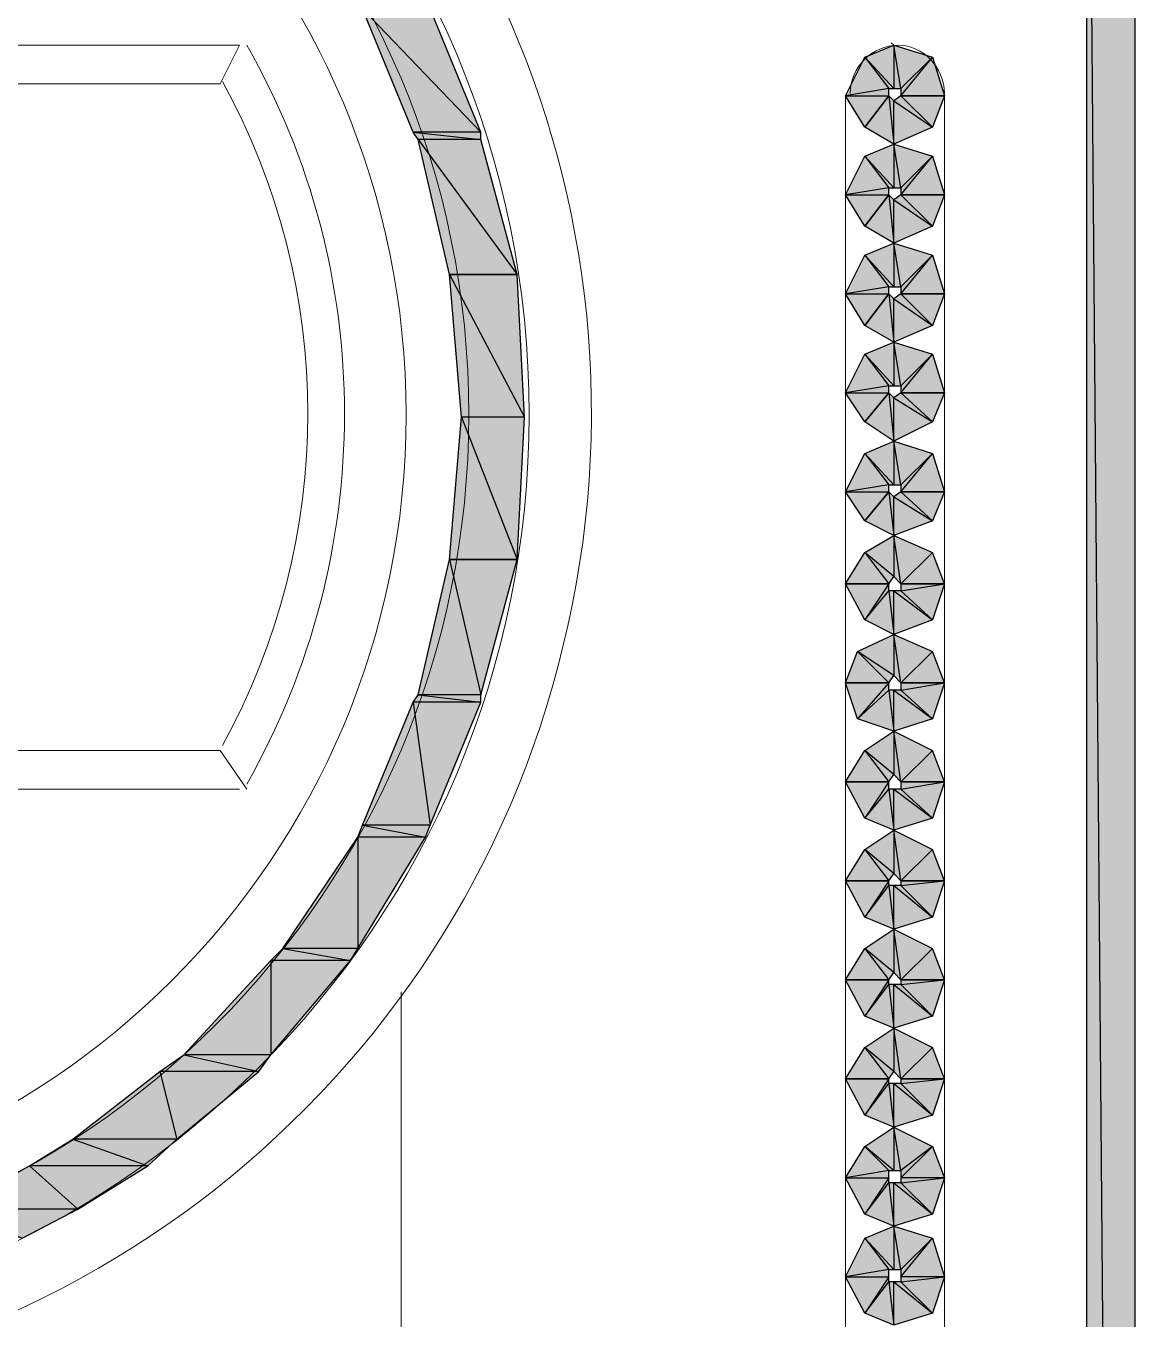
# Model space of a CAD drawing. Header units: millimetres. Extents: x 50 to 186, y -32 to 33.
# Drawn here: x 115.422 to 116.064, y -7.068 to -6.32 of the extents above; entities that cross this region are included whole.
import ezdxf

# ---------------------------------------------------------------- set-up
doc = ezdxf.new("R2010")
doc.units = ezdxf.units.MM
doc.layers.add('Prumada Eletrica', color=40, linetype='Continuous', lineweight=30)

msp = doc.modelspace()

# ---------------------------------------------------------------- hatches: boundary and pattern name
at = {"layer": 'Prumada Eletrica', "true_color": 0x000007}
h = msp.add_hatch(color=7, dxfattribs=at)
h.paths.add_polyline_path([(116.06382, -5.98433), (116.03588, -5.98433), (116.06382, -9.32817)])
h.paths.add_polyline_path([(116.03588, -5.98433), (116.06382, -9.32817), (116.03588, -9.32817)])
h = msp.add_hatch(color=7, dxfattribs=at)
h.paths.add_polyline_path([(115.65596, -6.30977), (115.61685, -6.30977), (115.6853, -6.38101)])
h.paths.add_polyline_path([(115.61685, -6.30977), (115.6853, -6.38101), (115.64619, -6.38101)])
h = msp.add_hatch(color=7, dxfattribs=at)
h.paths.add_polyline_path([(115.95347, -6.36006), (115.92833, -6.36006), (115.94649, -6.33771)])
h.paths.add_polyline_path([(115.92833, -6.36006), (115.94649, -6.33771), (115.92833, -6.35587)])
h.paths.add_polyline_path([(115.94649, -6.33771), (115.92833, -6.35587), (115.92414, -6.33073)])
h.paths.add_polyline_path([(115.92833, -6.35587), (115.92414, -6.33073), (115.92414, -6.35587)])
h.paths.add_polyline_path([(115.92414, -6.33073), (115.92414, -6.35587), (115.90738, -6.33771)])
h.paths.add_polyline_path([(115.92414, -6.35587), (115.90738, -6.33771), (115.92135, -6.35587)])
h.paths.add_polyline_path([(115.90738, -6.33771), (115.92135, -6.35587), (115.89621, -6.36006)])
h.paths.add_polyline_path([(115.92135, -6.35587), (115.89621, -6.36006), (115.92135, -6.36006)])
h.paths.add_polyline_path([(115.89621, -6.36006), (115.92135, -6.36006), (115.90738, -6.37822)])
h = msp.add_hatch(color=7, dxfattribs=at)
h.paths.add_polyline_path([(115.90738, -6.37822), (115.92135, -6.36006), (115.92414, -6.38799)])
h.paths.add_polyline_path([(115.92135, -6.36006), (115.92414, -6.38799), (115.92414, -6.36285)])
h.paths.add_polyline_path([(115.92414, -6.38799), (115.92414, -6.36285), (115.94649, -6.37822)])
h.paths.add_polyline_path([(115.92414, -6.36285), (115.94649, -6.37822), (115.92833, -6.36006)])
h.paths.add_polyline_path([(115.94649, -6.37822), (115.92833, -6.36006), (115.95347, -6.36006)])
h = msp.add_hatch(color=7, dxfattribs=at)
h.paths.add_polyline_path([(115.6853, -6.38101), (115.64619, -6.38101), (115.6853, -6.3852)])
h.paths.add_polyline_path([(115.64619, -6.38101), (115.6853, -6.3852), (115.64898, -6.3852)])
h = msp.add_hatch(color=7, dxfattribs=at)
h.paths.add_polyline_path([(115.6853, -6.3852), (115.64898, -6.3852), (115.70625, -6.46342)])
h.paths.add_polyline_path([(115.64898, -6.3852), (115.70625, -6.46342), (115.66714, -6.46342)])
h = msp.add_hatch(color=7, dxfattribs=at)
h.paths.add_polyline_path([(115.95347, -6.41732), (115.92833, -6.41732), (115.94649, -6.39498)])
h.paths.add_polyline_path([(115.92833, -6.41732), (115.94649, -6.39498), (115.92833, -6.41313)])
h.paths.add_polyline_path([(115.94649, -6.39498), (115.92833, -6.41313), (115.92414, -6.38799)])
h.paths.add_polyline_path([(115.92833, -6.41313), (115.92414, -6.38799), (115.92414, -6.41313)])
h.paths.add_polyline_path([(115.92414, -6.38799), (115.92414, -6.41313), (115.90738, -6.39498)])
h.paths.add_polyline_path([(115.92414, -6.41313), (115.90738, -6.39498), (115.92135, -6.41313)])
h.paths.add_polyline_path([(115.90738, -6.39498), (115.92135, -6.41313), (115.89621, -6.41732)])
h.paths.add_polyline_path([(115.92135, -6.41313), (115.89621, -6.41732), (115.92135, -6.41732)])
h.paths.add_polyline_path([(115.89621, -6.41732), (115.92135, -6.41732), (115.90738, -6.43548)])
h = msp.add_hatch(color=7, dxfattribs=at)
h.paths.add_polyline_path([(115.90738, -6.43548), (115.92135, -6.41732), (115.92414, -6.44526)])
h.paths.add_polyline_path([(115.92135, -6.41732), (115.92414, -6.44526), (115.92414, -6.42012)])
h.paths.add_polyline_path([(115.92414, -6.44526), (115.92414, -6.42012), (115.94649, -6.43548)])
h.paths.add_polyline_path([(115.92414, -6.42012), (115.94649, -6.43548), (115.92833, -6.41732)])
h.paths.add_polyline_path([(115.94649, -6.43548), (115.92833, -6.41732), (115.95347, -6.41732)])
h = msp.add_hatch(color=7, dxfattribs=at)
h.paths.add_polyline_path([(115.95347, -6.47459), (115.92833, -6.47459), (115.94649, -6.45224)])
h.paths.add_polyline_path([(115.92833, -6.47459), (115.94649, -6.45224), (115.92833, -6.4704)])
h.paths.add_polyline_path([(115.94649, -6.45224), (115.92833, -6.4704), (115.92414, -6.44526)])
h.paths.add_polyline_path([(115.92833, -6.4704), (115.92414, -6.44526), (115.92414, -6.4704)])
h.paths.add_polyline_path([(115.92414, -6.44526), (115.92414, -6.4704), (115.90738, -6.45224)])
h.paths.add_polyline_path([(115.92414, -6.4704), (115.90738, -6.45224), (115.92135, -6.4704)])
h.paths.add_polyline_path([(115.90738, -6.45224), (115.92135, -6.4704), (115.89621, -6.47459)])
h.paths.add_polyline_path([(115.92135, -6.4704), (115.89621, -6.47459), (115.92135, -6.47459)])
h.paths.add_polyline_path([(115.89621, -6.47459), (115.92135, -6.47459), (115.90738, -6.49275)])
h = msp.add_hatch(color=7, dxfattribs=at)
h.paths.add_polyline_path([(115.70625, -6.46342), (115.66714, -6.46342), (115.71044, -6.54583)])
h.paths.add_polyline_path([(115.66714, -6.46342), (115.71044, -6.54583), (115.67412, -6.54583)])
h = msp.add_hatch(color=7, dxfattribs=at)
h.paths.add_polyline_path([(115.90738, -6.49275), (115.92135, -6.47459), (115.92414, -6.50253)])
h.paths.add_polyline_path([(115.92135, -6.47459), (115.92414, -6.50253), (115.92414, -6.47739)])
h.paths.add_polyline_path([(115.92414, -6.50253), (115.92414, -6.47739), (115.94649, -6.49275)])
h.paths.add_polyline_path([(115.92414, -6.47739), (115.94649, -6.49275), (115.92833, -6.47459)])
h.paths.add_polyline_path([(115.94649, -6.49275), (115.92833, -6.47459), (115.95347, -6.47459)])
h = msp.add_hatch(color=7, dxfattribs=at)
h.paths.add_polyline_path([(115.95347, -6.53186), (115.92833, -6.53186), (115.94649, -6.50951)])
h.paths.add_polyline_path([(115.92833, -6.53186), (115.94649, -6.50951), (115.92833, -6.52767)])
h.paths.add_polyline_path([(115.94649, -6.50951), (115.92833, -6.52767), (115.92414, -6.50253)])
h.paths.add_polyline_path([(115.92833, -6.52767), (115.92414, -6.50253), (115.92414, -6.52767)])
h.paths.add_polyline_path([(115.92414, -6.50253), (115.92414, -6.52767), (115.90738, -6.50951)])
h.paths.add_polyline_path([(115.92414, -6.52767), (115.90738, -6.50951), (115.92135, -6.52767)])
h.paths.add_polyline_path([(115.90738, -6.50951), (115.92135, -6.52767), (115.89621, -6.53186)])
h.paths.add_polyline_path([(115.92135, -6.52767), (115.89621, -6.53186), (115.92135, -6.53186)])
h.paths.add_polyline_path([(115.89621, -6.53186), (115.92135, -6.53186), (115.90738, -6.54862)])
h = msp.add_hatch(color=7, dxfattribs=at)
h.paths.add_polyline_path([(115.90738, -6.54862), (115.92135, -6.53186), (115.92414, -6.55979)])
h.paths.add_polyline_path([(115.92135, -6.53186), (115.92414, -6.55979), (115.92414, -6.53465)])
h.paths.add_polyline_path([(115.92414, -6.55979), (115.92414, -6.53465), (115.94649, -6.54862)])
h.paths.add_polyline_path([(115.92414, -6.53465), (115.94649, -6.54862), (115.92833, -6.53186)])
h.paths.add_polyline_path([(115.94649, -6.54862), (115.92833, -6.53186), (115.95347, -6.53186)])
h = msp.add_hatch(color=7, dxfattribs=at)
h.paths.add_polyline_path([(115.71044, -6.54583), (115.67412, -6.54583), (115.70625, -6.62823)])
h.paths.add_polyline_path([(115.67412, -6.54583), (115.70625, -6.62823), (115.66714, -6.62823)])
h = msp.add_hatch(color=7, dxfattribs=at)
h.paths.add_polyline_path([(115.95347, -6.58913), (115.92833, -6.58913), (115.94649, -6.56678)])
h.paths.add_polyline_path([(115.92833, -6.58913), (115.94649, -6.56678), (115.92833, -6.58494)])
h.paths.add_polyline_path([(115.94649, -6.56678), (115.92833, -6.58494), (115.92414, -6.55979)])
h.paths.add_polyline_path([(115.92833, -6.58494), (115.92414, -6.55979), (115.92414, -6.58494)])
h.paths.add_polyline_path([(115.92414, -6.55979), (115.92414, -6.58494), (115.90738, -6.56678)])
h.paths.add_polyline_path([(115.92414, -6.58494), (115.90738, -6.56678), (115.92135, -6.58494)])
h.paths.add_polyline_path([(115.90738, -6.56678), (115.92135, -6.58494), (115.89621, -6.58913)])
h.paths.add_polyline_path([(115.92135, -6.58494), (115.89621, -6.58913), (115.92135, -6.58913)])
h.paths.add_polyline_path([(115.89621, -6.58913), (115.92135, -6.58913), (115.90738, -6.60589)])
h = msp.add_hatch(color=7, dxfattribs=at)
h.paths.add_polyline_path([(115.90738, -6.60589), (115.92135, -6.58913), (115.92414, -6.61427)])
h.paths.add_polyline_path([(115.92135, -6.58913), (115.92414, -6.61427), (115.92414, -6.59192)])
h.paths.add_polyline_path([(115.92414, -6.61427), (115.92414, -6.59192), (115.94649, -6.60589)])
h.paths.add_polyline_path([(115.92414, -6.59192), (115.94649, -6.60589), (115.92833, -6.58913)])
h.paths.add_polyline_path([(115.94649, -6.60589), (115.92833, -6.58913), (115.95347, -6.58913)])
h = msp.add_hatch(color=7, dxfattribs=at)
h.paths.add_polyline_path([(115.95347, -6.6422), (115.94649, -6.62404), (115.92833, -6.6422)])
h.paths.add_polyline_path([(115.94649, -6.62404), (115.92833, -6.6422), (115.92414, -6.61427)])
h.paths.add_polyline_path([(115.92833, -6.6422), (115.92414, -6.61427), (115.92414, -6.63801)])
h.paths.add_polyline_path([(115.92414, -6.61427), (115.92414, -6.63801), (115.90738, -6.62404)])
h.paths.add_polyline_path([(115.92414, -6.63801), (115.90738, -6.62404), (115.92135, -6.6422)])
h.paths.add_polyline_path([(115.90738, -6.62404), (115.92135, -6.6422), (115.89621, -6.6422)])
h = msp.add_hatch(color=7, dxfattribs=at)
h.paths.add_polyline_path([(115.70625, -6.62823), (115.66714, -6.62823), (115.6853, -6.70645)])
h.paths.add_polyline_path([(115.66714, -6.62823), (115.6853, -6.70645), (115.64898, -6.70645)])
h = msp.add_hatch(color=7, dxfattribs=at)
h.paths.add_polyline_path([(115.89621, -6.6422), (115.92135, -6.6422), (115.90738, -6.66315)])
h.paths.add_polyline_path([(115.92135, -6.6422), (115.90738, -6.66315), (115.92135, -6.64639)])
h.paths.add_polyline_path([(115.90738, -6.66315), (115.92135, -6.64639), (115.92414, -6.67153)])
h.paths.add_polyline_path([(115.92135, -6.64639), (115.92414, -6.67153), (115.92414, -6.64639)])
h.paths.add_polyline_path([(115.92414, -6.67153), (115.92414, -6.64639), (115.94649, -6.66315)])
h.paths.add_polyline_path([(115.92414, -6.64639), (115.94649, -6.66315), (115.92833, -6.64639)])
h.paths.add_polyline_path([(115.94649, -6.66315), (115.92833, -6.64639), (115.95347, -6.6422)])
h.paths.add_polyline_path([(115.92833, -6.64639), (115.95347, -6.6422), (115.92833, -6.6422)])
h = msp.add_hatch(color=7, dxfattribs=at)
h.paths.add_polyline_path([(115.95347, -6.69947), (115.94649, -6.68131), (115.92833, -6.69947)])
h.paths.add_polyline_path([(115.94649, -6.68131), (115.92833, -6.69947), (115.92414, -6.67153)])
h.paths.add_polyline_path([(115.92833, -6.69947), (115.92414, -6.67153), (115.92414, -6.69528)])
h.paths.add_polyline_path([(115.92414, -6.67153), (115.92414, -6.69528), (115.90319, -6.68131)])
h.paths.add_polyline_path([(115.92414, -6.69528), (115.90319, -6.68131), (115.92135, -6.69947)])
h.paths.add_polyline_path([(115.90319, -6.68131), (115.92135, -6.69947), (115.89621, -6.69947)])
h = msp.add_hatch(color=7, dxfattribs=at)
h.paths.add_polyline_path([(115.89621, -6.69947), (115.92135, -6.69947), (115.90319, -6.72042)])
h.paths.add_polyline_path([(115.92135, -6.69947), (115.90319, -6.72042), (115.92135, -6.70366)])
h.paths.add_polyline_path([(115.90319, -6.72042), (115.92135, -6.70366), (115.92414, -6.7274)])
h.paths.add_polyline_path([(115.92135, -6.70366), (115.92414, -6.7274), (115.92414, -6.70366)])
h.paths.add_polyline_path([(115.92414, -6.7274), (115.92414, -6.70366), (115.94649, -6.72042)])
h.paths.add_polyline_path([(115.92414, -6.70366), (115.94649, -6.72042), (115.92833, -6.70366)])
h.paths.add_polyline_path([(115.94649, -6.72042), (115.92833, -6.70366), (115.95347, -6.69947)])
h.paths.add_polyline_path([(115.92833, -6.70366), (115.95347, -6.69947), (115.92833, -6.69947)])
h = msp.add_hatch(color=7, dxfattribs=at)
h.paths.add_polyline_path([(115.6853, -6.70645), (115.64898, -6.70645), (115.6853, -6.71064)])
h.paths.add_polyline_path([(115.64898, -6.70645), (115.6853, -6.71064), (115.64619, -6.71064)])
h = msp.add_hatch(color=7, dxfattribs=at)
h.paths.add_polyline_path([(115.6853, -6.71064), (115.64619, -6.71064), (115.65596, -6.78188)])
h.paths.add_polyline_path([(115.64619, -6.71064), (115.65596, -6.78188), (115.61685, -6.78188)])
h = msp.add_hatch(color=7, dxfattribs=at)
h.paths.add_polyline_path([(115.95347, -6.75674), (115.94649, -6.73858), (115.92833, -6.75674)])
h.paths.add_polyline_path([(115.94649, -6.73858), (115.92833, -6.75674), (115.92414, -6.7274)])
h.paths.add_polyline_path([(115.92833, -6.75674), (115.92414, -6.7274), (115.92414, -6.75255)])
h.paths.add_polyline_path([(115.92414, -6.7274), (115.92414, -6.75255), (115.90738, -6.73858)])
h.paths.add_polyline_path([(115.92414, -6.75255), (115.90738, -6.73858), (115.92135, -6.75674)])
h.paths.add_polyline_path([(115.90738, -6.73858), (115.92135, -6.75674), (115.89621, -6.75674)])
h = msp.add_hatch(color=7, dxfattribs=at)
h.paths.add_polyline_path([(115.89621, -6.75674), (115.92135, -6.75674), (115.90738, -6.77769)])
h.paths.add_polyline_path([(115.92135, -6.75674), (115.90738, -6.77769), (115.92135, -6.76093)])
h.paths.add_polyline_path([(115.90738, -6.77769), (115.92135, -6.76093), (115.92414, -6.78467)])
h.paths.add_polyline_path([(115.92135, -6.76093), (115.92414, -6.78467), (115.92414, -6.76093)])
h.paths.add_polyline_path([(115.92414, -6.78467), (115.92414, -6.76093), (115.94649, -6.77769)])
h.paths.add_polyline_path([(115.92414, -6.76093), (115.94649, -6.77769), (115.92833, -6.76093)])
h.paths.add_polyline_path([(115.94649, -6.77769), (115.92833, -6.76093), (115.95347, -6.75674)])
h.paths.add_polyline_path([(115.92833, -6.76093), (115.95347, -6.75674), (115.92833, -6.75674)])
h = msp.add_hatch(color=7, dxfattribs=at)
h.paths.add_polyline_path([(115.65596, -6.78188), (115.61685, -6.78188), (115.65317, -6.78886)])
h.paths.add_polyline_path([(115.61685, -6.78188), (115.65317, -6.78886), (115.61406, -6.78886)])
h = msp.add_hatch(color=7, dxfattribs=at)
h.paths.add_polyline_path([(115.65317, -6.78886), (115.61406, -6.78886), (115.61406, -6.85311)])
h.paths.add_polyline_path([(115.61406, -6.78886), (115.61406, -6.85311), (115.57076, -6.85311)])
h = msp.add_hatch(color=7, dxfattribs=at)
h.paths.add_polyline_path([(115.95347, -6.814), (115.94649, -6.79585), (115.92833, -6.814)])
h.paths.add_polyline_path([(115.94649, -6.79585), (115.92833, -6.814), (115.92414, -6.78467)])
h.paths.add_polyline_path([(115.92833, -6.814), (115.92414, -6.78467), (115.92414, -6.80981)])
h.paths.add_polyline_path([(115.92414, -6.78467), (115.92414, -6.80981), (115.90738, -6.79585)])
h.paths.add_polyline_path([(115.92414, -6.80981), (115.90738, -6.79585), (115.92135, -6.814)])
h.paths.add_polyline_path([(115.90738, -6.79585), (115.92135, -6.814), (115.89621, -6.814)])
h = msp.add_hatch(color=7, dxfattribs=at)
h.paths.add_polyline_path([(115.89621, -6.814), (115.92135, -6.814), (115.90738, -6.83496)])
h.paths.add_polyline_path([(115.92135, -6.814), (115.90738, -6.83496), (115.92135, -6.8168)])
h.paths.add_polyline_path([(115.90738, -6.83496), (115.92135, -6.8168), (115.92414, -6.84194)])
h.paths.add_polyline_path([(115.92135, -6.8168), (115.92414, -6.84194), (115.92414, -6.8168)])
h.paths.add_polyline_path([(115.92414, -6.84194), (115.92414, -6.8168), (115.94649, -6.83496)])
h.paths.add_polyline_path([(115.92414, -6.8168), (115.94649, -6.83496), (115.92833, -6.8168)])
h.paths.add_polyline_path([(115.94649, -6.83496), (115.92833, -6.8168), (115.95347, -6.814)])
h.paths.add_polyline_path([(115.92833, -6.8168), (115.95347, -6.814), (115.92833, -6.814)])
h = msp.add_hatch(color=7, dxfattribs=at)
h.paths.add_polyline_path([(115.95347, -6.87127), (115.94649, -6.85311), (115.92833, -6.87127)])
h.paths.add_polyline_path([(115.94649, -6.85311), (115.92833, -6.87127), (115.92414, -6.84194)])
h.paths.add_polyline_path([(115.92833, -6.87127), (115.92414, -6.84194), (115.92414, -6.86708)])
h.paths.add_polyline_path([(115.92414, -6.84194), (115.92414, -6.86708), (115.90738, -6.85311)])
h.paths.add_polyline_path([(115.92414, -6.86708), (115.90738, -6.85311), (115.92135, -6.87127)])
h.paths.add_polyline_path([(115.90738, -6.85311), (115.92135, -6.87127), (115.89621, -6.87127)])
h = msp.add_hatch(color=7, dxfattribs=at)
h.paths.add_polyline_path([(115.61406, -6.85311), (115.57076, -6.85311), (115.60987, -6.8601)])
h.paths.add_polyline_path([(115.57076, -6.85311), (115.60987, -6.8601), (115.56378, -6.8601)])
h = msp.add_hatch(color=7, dxfattribs=at)
h.paths.add_polyline_path([(115.60987, -6.8601), (115.56378, -6.8601), (115.56378, -6.91457)])
h.paths.add_polyline_path([(115.56378, -6.8601), (115.56378, -6.91457), (115.51349, -6.91457)])
h = msp.add_hatch(color=7, dxfattribs=at)
h.paths.add_polyline_path([(115.89621, -6.87127), (115.92135, -6.87127), (115.90738, -6.89222)])
h.paths.add_polyline_path([(115.92135, -6.87127), (115.90738, -6.89222), (115.92135, -6.87406)])
h.paths.add_polyline_path([(115.90738, -6.89222), (115.92135, -6.87406), (115.92414, -6.89921)])
h.paths.add_polyline_path([(115.92135, -6.87406), (115.92414, -6.89921), (115.92414, -6.87406)])
h.paths.add_polyline_path([(115.92414, -6.89921), (115.92414, -6.87406), (115.94649, -6.89222)])
h.paths.add_polyline_path([(115.92414, -6.87406), (115.94649, -6.89222), (115.92833, -6.87406)])
h.paths.add_polyline_path([(115.94649, -6.89222), (115.92833, -6.87406), (115.95347, -6.87127)])
h.paths.add_polyline_path([(115.92833, -6.87406), (115.95347, -6.87127), (115.92833, -6.87127)])
h = msp.add_hatch(color=7, dxfattribs=at)
h.paths.add_polyline_path([(115.95347, -6.92854), (115.94649, -6.91038), (115.92833, -6.92854)])
h.paths.add_polyline_path([(115.94649, -6.91038), (115.92833, -6.92854), (115.92414, -6.89921)])
h.paths.add_polyline_path([(115.92833, -6.92854), (115.92414, -6.89921), (115.92414, -6.92435)])
h.paths.add_polyline_path([(115.92414, -6.89921), (115.92414, -6.92435), (115.90738, -6.91038)])
h.paths.add_polyline_path([(115.92414, -6.92435), (115.90738, -6.91038), (115.92135, -6.92854)])
h.paths.add_polyline_path([(115.90738, -6.91038), (115.92135, -6.92854), (115.89621, -6.92854)])
h = msp.add_hatch(color=7, dxfattribs=at)
h.paths.add_polyline_path([(115.56378, -6.91457), (115.51349, -6.91457), (115.55679, -6.92435)])
h.paths.add_polyline_path([(115.51349, -6.91457), (115.55679, -6.92435), (115.49953, -6.92435)])
h = msp.add_hatch(color=7, dxfattribs=at)
h.paths.add_polyline_path([(115.55679, -6.92435), (115.49953, -6.92435), (115.5093, -6.96346)])
h.paths.add_polyline_path([(115.49953, -6.92435), (115.5093, -6.96346), (115.44924, -6.96346)])
h = msp.add_hatch(color=7, dxfattribs=at)
h.paths.add_polyline_path([(115.89621, -6.92854), (115.92135, -6.92854), (115.90738, -6.94949)])
h.paths.add_polyline_path([(115.92135, -6.92854), (115.90738, -6.94949), (115.92135, -6.93133)])
h.paths.add_polyline_path([(115.90738, -6.94949), (115.92135, -6.93133), (115.92414, -6.95647)])
h.paths.add_polyline_path([(115.92135, -6.93133), (115.92414, -6.95647), (115.92414, -6.93133)])
h.paths.add_polyline_path([(115.92414, -6.95647), (115.92414, -6.93133), (115.94649, -6.94949)])
h.paths.add_polyline_path([(115.92414, -6.93133), (115.94649, -6.94949), (115.92833, -6.93133)])
h.paths.add_polyline_path([(115.94649, -6.94949), (115.92833, -6.93133), (115.95347, -6.92854)])
h.paths.add_polyline_path([(115.92833, -6.93133), (115.95347, -6.92854), (115.92833, -6.92854)])
h = msp.add_hatch(color=7, dxfattribs=at)
h.paths.add_polyline_path([(115.5093, -6.96346), (115.44924, -6.96346), (115.49254, -6.97882)])
h.paths.add_polyline_path([(115.44924, -6.96346), (115.49254, -6.97882), (115.4241, -6.97882)])
h = msp.add_hatch(color=7, dxfattribs=at)
h.paths.add_polyline_path([(115.94649, -7.00676), (115.92833, -6.9886), (115.95347, -6.98581)])
h.paths.add_polyline_path([(115.92833, -6.9886), (115.95347, -6.98581), (115.92833, -6.98581)])
h.paths.add_polyline_path([(115.95347, -6.98581), (115.92833, -6.98581), (115.94649, -6.96765)])
h.paths.add_polyline_path([(115.92833, -6.98581), (115.94649, -6.96765), (115.92833, -6.98161)])
h.paths.add_polyline_path([(115.94649, -6.96765), (115.92833, -6.98161), (115.92414, -6.95647)])
h.paths.add_polyline_path([(115.92833, -6.98161), (115.92414, -6.95647), (115.92414, -6.98161)])
h.paths.add_polyline_path([(115.92414, -6.95647), (115.92414, -6.98161), (115.90738, -6.96765)])
h.paths.add_polyline_path([(115.92414, -6.98161), (115.90738, -6.96765), (115.92135, -6.98161)])
h.paths.add_polyline_path([(115.90738, -6.96765), (115.92135, -6.98161), (115.89621, -6.98581)])
h.paths.add_polyline_path([(115.92135, -6.98161), (115.89621, -6.98581), (115.92135, -6.98581)])
h.paths.add_polyline_path([(115.89621, -6.98581), (115.92135, -6.98581), (115.90738, -7.00676)])
h.paths.add_polyline_path([(115.92135, -6.98581), (115.90738, -7.00676), (115.92135, -6.9886)])
h.paths.add_polyline_path([(115.90738, -7.00676), (115.92135, -6.9886), (115.92414, -7.01374)])
h.paths.add_polyline_path([(115.92135, -6.9886), (115.92414, -7.01374), (115.92414, -6.9886)])
h.paths.add_polyline_path([(115.92414, -7.01374), (115.92414, -6.9886), (115.94649, -7.00676)])
h.paths.add_polyline_path([(115.92414, -6.9886), (115.94649, -7.00676), (115.92833, -6.9886)])
h = msp.add_hatch(color=7, dxfattribs=at)
h.paths.add_polyline_path([(115.49254, -6.97882), (115.4241, -6.97882), (115.45204, -7.00396)])
h.paths.add_polyline_path([(115.4241, -6.97882), (115.45204, -7.00396), (115.37801, -7.00396)])
h = msp.add_hatch(color=7, dxfattribs=at)
h.paths.add_polyline_path([(115.45204, -7.00396), (115.37801, -7.00396), (115.41991, -7.02072)])
h.paths.add_polyline_path([(115.37801, -7.00396), (115.41991, -7.02072), (115.32074, -7.02072)])
h = msp.add_hatch(color=7, dxfattribs=at)
h.paths.add_polyline_path([(115.94649, -7.06402), (115.92833, -7.04587), (115.95347, -7.04307)])
h.paths.add_polyline_path([(115.92833, -7.04587), (115.95347, -7.04307), (115.92833, -7.04307)])
h.paths.add_polyline_path([(115.95347, -7.04307), (115.92833, -7.04307), (115.94649, -7.02072)])
h.paths.add_polyline_path([(115.92833, -7.04307), (115.94649, -7.02072), (115.92833, -7.03888)])
h.paths.add_polyline_path([(115.94649, -7.02072), (115.92833, -7.03888), (115.92414, -7.01374)])
h.paths.add_polyline_path([(115.92833, -7.03888), (115.92414, -7.01374), (115.92414, -7.03888)])
h.paths.add_polyline_path([(115.92414, -7.01374), (115.92414, -7.03888), (115.90738, -7.02072)])
h.paths.add_polyline_path([(115.92414, -7.03888), (115.90738, -7.02072), (115.92135, -7.03888)])
h.paths.add_polyline_path([(115.90738, -7.02072), (115.92135, -7.03888), (115.89621, -7.04307)])
h.paths.add_polyline_path([(115.92135, -7.03888), (115.89621, -7.04307), (115.92135, -7.04307)])
h.paths.add_polyline_path([(115.89621, -7.04307), (115.92135, -7.04307), (115.90738, -7.06402)])
h.paths.add_polyline_path([(115.92135, -7.04307), (115.90738, -7.06402), (115.92135, -7.04587)])
h.paths.add_polyline_path([(115.90738, -7.06402), (115.92135, -7.04587), (115.92414, -7.07101)])
h.paths.add_polyline_path([(115.92135, -7.04587), (115.92414, -7.07101), (115.92414, -7.04587)])
h.paths.add_polyline_path([(115.92414, -7.07101), (115.92414, -7.04587), (115.94649, -7.06402)])
h.paths.add_polyline_path([(115.92414, -7.04587), (115.94649, -7.06402), (115.92833, -7.04587)])

# ---------------------------------------------------------------- linework, layer by layer
at = {"layer": 'Prumada Eletrica', "color": 7, "linetype": 'Continuous', "lineweight": 20, "true_color": 0x000007}
for points in [[(114.31927, -5.76224), (116.03588, -5.76224), (116.03588, -9.32817), (114.31228, -9.32817), (114.31088, -9.32677), (114.24803, -9.32817)], [(116.03588, -9.32817), (116.06382, -9.32817), (116.06382, -5.98433)], [(114.80534, -6.33073), (115.54562, -6.33073), (115.54562, -6.33073)], [(115.53445, -6.35307), (115.54562, -6.33073), (115.54562, -6.33073)], [(115.92414, -6.33073), (115.92274, -6.32933), (115.92274, -6.32933)], [(114.8193, -6.35307), (115.53445, -6.35307), (115.53445, -6.35307)], [(115.89621, -6.36006), (115.89621, -7.26795), (115.89621, -7.26795)], [(115.95347, -7.26795), (115.95347, -6.36006), (115.95347, -6.36006)], [(115.53445, -6.73858), (114.8193, -6.73858), (114.8193, -6.73858)], [(115.53445, -6.73858), (115.54981, -6.76093), (115.54981, -6.76093)], [(115.54562, -6.76093), (114.80534, -6.76093), (114.80534, -6.76093)], [(115.6392, -7.22186), (115.6392, -6.87825), (115.6392, -6.87825)]]:
    msp.add_lwpolyline(points, dxfattribs=at)
at = {"layer": 'Prumada Eletrica', "color": 7, "linetype": 'Continuous', "lineweight": -2, "true_color": 0x000007}
for points in [[(116.06382, -5.98433), (116.03588, -5.98433), (116.06382, -9.32817)], [(116.03588, -5.98433), (116.06382, -9.32817), (116.03588, -9.32817)], [(115.65596, -6.30977), (115.61685, -6.30977), (115.6853, -6.38101)], [(115.61685, -6.30977), (115.6853, -6.38101), (115.64619, -6.38101)], [(115.92414, -6.33073), (115.92414, -6.35587), (115.90738, -6.33771)], [(115.94649, -6.33771), (115.92833, -6.35587), (115.92414, -6.33073)], [(115.92833, -6.35587), (115.92414, -6.33073), (115.92414, -6.35587)], [(115.90738, -6.33771), (115.92135, -6.35587), (115.89621, -6.36006)], [(115.92414, -6.35587), (115.90738, -6.33771), (115.92135, -6.35587)], [(115.95347, -6.36006), (115.92833, -6.36006), (115.94649, -6.33771)], [(115.92833, -6.36006), (115.94649, -6.33771), (115.92833, -6.35587)], [(115.92135, -6.35587), (115.89621, -6.36006), (115.92135, -6.36006)], [(115.89621, -6.36006), (115.92135, -6.36006), (115.90738, -6.37822)], [(115.90738, -6.37822), (115.92135, -6.36006), (115.92414, -6.38799)], [(115.92135, -6.36006), (115.92414, -6.38799), (115.92414, -6.36285)], [(115.92414, -6.36285), (115.94649, -6.37822), (115.92833, -6.36006)], [(115.92414, -6.38799), (115.92414, -6.36285), (115.94649, -6.37822)], [(115.94649, -6.37822), (115.92833, -6.36006), (115.95347, -6.36006)], [(115.6853, -6.38101), (115.64619, -6.38101), (115.6853, -6.3852)], [(115.64619, -6.38101), (115.6853, -6.3852), (115.64898, -6.3852)], [(115.6853, -6.3852), (115.64898, -6.3852), (115.70625, -6.46342)], [(115.64898, -6.3852), (115.70625, -6.46342), (115.66714, -6.46342)], [(115.90738, -6.39498), (115.92135, -6.41313), (115.89621, -6.41732)], [(115.92414, -6.38799), (115.92414, -6.41313), (115.90738, -6.39498)], [(115.92414, -6.41313), (115.90738, -6.39498), (115.92135, -6.41313)], [(115.94649, -6.39498), (115.92833, -6.41313), (115.92414, -6.38799)], [(115.92833, -6.41313), (115.92414, -6.38799), (115.92414, -6.41313)], [(115.95347, -6.41732), (115.92833, -6.41732), (115.94649, -6.39498)], [(115.92833, -6.41732), (115.94649, -6.39498), (115.92833, -6.41313)], [(115.92135, -6.41313), (115.89621, -6.41732), (115.92135, -6.41732)], [(115.89621, -6.41732), (115.92135, -6.41732), (115.90738, -6.43548)], [(115.90738, -6.43548), (115.92135, -6.41732), (115.92414, -6.44526)], [(115.92135, -6.41732), (115.92414, -6.44526), (115.92414, -6.42012)], [(115.92414, -6.42012), (115.94649, -6.43548), (115.92833, -6.41732)], [(115.94649, -6.43548), (115.92833, -6.41732), (115.95347, -6.41732)], [(115.92414, -6.44526), (115.92414, -6.42012), (115.94649, -6.43548)], [(115.92414, -6.44526), (115.92414, -6.4704), (115.90738, -6.45224)], [(115.94649, -6.45224), (115.92833, -6.4704), (115.92414, -6.44526)], [(115.92833, -6.4704), (115.92414, -6.44526), (115.92414, -6.4704)], [(115.90738, -6.45224), (115.92135, -6.4704), (115.89621, -6.47459)], [(115.92414, -6.4704), (115.90738, -6.45224), (115.92135, -6.4704)], [(115.95347, -6.47459), (115.92833, -6.47459), (115.94649, -6.45224)], [(115.92833, -6.47459), (115.94649, -6.45224), (115.92833, -6.4704)], [(115.66714, -6.46342), (115.70625, -6.46342), (115.70625, -6.46342)], [(115.70625, -6.46342), (115.70625, -6.46342), (115.66714, -6.46342)], [(115.70625, -6.46342), (115.66714, -6.46342), (115.71044, -6.54583)], [(115.66714, -6.46342), (115.71044, -6.54583), (115.67412, -6.54583)], [(115.92135, -6.4704), (115.89621, -6.47459), (115.92135, -6.47459)], [(115.89621, -6.47459), (115.92135, -6.47459), (115.90738, -6.49275)], [(115.90738, -6.49275), (115.92135, -6.47459), (115.92414, -6.50253)], [(115.92135, -6.47459), (115.92414, -6.50253), (115.92414, -6.47739)], [(115.92414, -6.47739), (115.94649, -6.49275), (115.92833, -6.47459)], [(115.94649, -6.49275), (115.92833, -6.47459), (115.95347, -6.47459)], [(115.92414, -6.50253), (115.92414, -6.47739), (115.94649, -6.49275)], [(115.92414, -6.50253), (115.92414, -6.52767), (115.90738, -6.50951)], [(115.94649, -6.50951), (115.92833, -6.52767), (115.92414, -6.50253)], [(115.92833, -6.52767), (115.92414, -6.50253), (115.92414, -6.52767)], [(115.90738, -6.50951), (115.92135, -6.52767), (115.89621, -6.53186)], [(115.92414, -6.52767), (115.90738, -6.50951), (115.92135, -6.52767)], [(115.95347, -6.53186), (115.92833, -6.53186), (115.94649, -6.50951)], [(115.92833, -6.53186), (115.94649, -6.50951), (115.92833, -6.52767)], [(115.92135, -6.52767), (115.89621, -6.53186), (115.92135, -6.53186)], [(115.89621, -6.53186), (115.92135, -6.53186), (115.90738, -6.54862)], [(115.90738, -6.54862), (115.92135, -6.53186), (115.92414, -6.55979)], [(115.92135, -6.53186), (115.92414, -6.55979), (115.92414, -6.53465)], [(115.92414, -6.53465), (115.94649, -6.54862), (115.92833, -6.53186)], [(115.92414, -6.55979), (115.92414, -6.53465), (115.94649, -6.54862)], [(115.94649, -6.54862), (115.92833, -6.53186), (115.95347, -6.53186)], [(115.67412, -6.54583), (115.70625, -6.62823), (115.66714, -6.62823)], [(115.71044, -6.54583), (115.67412, -6.54583), (115.70625, -6.62823)], [(115.90738, -6.56678), (115.92135, -6.58494), (115.89621, -6.58913)], [(115.92414, -6.55979), (115.92414, -6.58494), (115.90738, -6.56678)], [(115.92414, -6.58494), (115.90738, -6.56678), (115.92135, -6.58494)], [(115.94649, -6.56678), (115.92833, -6.58494), (115.92414, -6.55979)], [(115.92833, -6.58494), (115.92414, -6.55979), (115.92414, -6.58494)], [(115.95347, -6.58913), (115.92833, -6.58913), (115.94649, -6.56678)], [(115.92833, -6.58913), (115.94649, -6.56678), (115.92833, -6.58494)], [(115.92135, -6.58494), (115.89621, -6.58913), (115.92135, -6.58913)], [(115.89621, -6.58913), (115.92135, -6.58913), (115.90738, -6.60589)], [(115.90738, -6.60589), (115.92135, -6.58913), (115.92414, -6.61427)], [(115.92135, -6.58913), (115.92414, -6.61427), (115.92414, -6.59192)], [(115.92414, -6.59192), (115.94649, -6.60589), (115.92833, -6.58913)], [(115.94649, -6.60589), (115.92833, -6.58913), (115.95347, -6.58913)], [(115.92414, -6.61427), (115.92414, -6.59192), (115.94649, -6.60589)], [(115.92414, -6.61427), (115.92414, -6.63801), (115.90738, -6.62404)], [(115.94649, -6.62404), (115.92833, -6.6422), (115.92414, -6.61427)], [(115.92833, -6.6422), (115.92414, -6.61427), (115.92414, -6.63801)], [(115.90738, -6.62404), (115.92135, -6.6422), (115.89621, -6.6422)], [(115.92414, -6.63801), (115.90738, -6.62404), (115.92135, -6.6422)], [(115.95347, -6.6422), (115.94649, -6.62404), (115.92833, -6.6422)], [(115.66714, -6.62823), (115.6853, -6.70645), (115.64898, -6.70645)], [(115.66714, -6.62823), (115.70625, -6.62823), (115.70625, -6.62823)], [(115.70625, -6.62823), (115.70625, -6.62823), (115.66714, -6.62823)], [(115.70625, -6.62823), (115.66714, -6.62823), (115.6853, -6.70645)], [(115.89621, -6.6422), (115.92135, -6.6422), (115.90738, -6.66315)], [(115.92135, -6.6422), (115.90738, -6.66315), (115.92135, -6.64639)], [(115.90738, -6.66315), (115.92135, -6.64639), (115.92414, -6.67153)], [(115.92135, -6.64639), (115.92414, -6.67153), (115.92414, -6.64639)], [(115.92414, -6.67153), (115.92414, -6.64639), (115.94649, -6.66315)], [(115.92414, -6.64639), (115.94649, -6.66315), (115.92833, -6.64639)], [(115.94649, -6.66315), (115.92833, -6.64639), (115.95347, -6.6422)], [(115.92833, -6.64639), (115.95347, -6.6422), (115.92833, -6.6422)], [(115.92414, -6.67153), (115.92414, -6.69528), (115.90319, -6.68131)], [(115.94649, -6.68131), (115.92833, -6.69947), (115.92414, -6.67153)], [(115.92833, -6.69947), (115.92414, -6.67153), (115.92414, -6.69528)], [(115.90319, -6.68131), (115.92135, -6.69947), (115.89621, -6.69947)], [(115.92414, -6.69528), (115.90319, -6.68131), (115.92135, -6.69947)], [(115.95347, -6.69947), (115.94649, -6.68131), (115.92833, -6.69947)], [(115.89621, -6.69947), (115.92135, -6.69947), (115.90319, -6.72042)], [(115.92135, -6.69947), (115.90319, -6.72042), (115.92135, -6.70366)], [(115.94649, -6.72042), (115.92833, -6.70366), (115.95347, -6.69947)], [(115.92833, -6.70366), (115.95347, -6.69947), (115.92833, -6.69947)], [(115.64898, -6.70645), (115.6853, -6.71064), (115.64619, -6.71064)], [(115.6853, -6.70645), (115.64898, -6.70645), (115.6853, -6.71064)], [(115.90319, -6.72042), (115.92135, -6.70366), (115.92414, -6.7274)], [(115.92135, -6.70366), (115.92414, -6.7274), (115.92414, -6.70366)], [(115.92414, -6.7274), (115.92414, -6.70366), (115.94649, -6.72042)], [(115.92414, -6.70366), (115.94649, -6.72042), (115.92833, -6.70366)], [(115.64619, -6.71064), (115.65596, -6.78188), (115.61685, -6.78188)], [(115.6853, -6.71064), (115.64619, -6.71064), (115.65596, -6.78188)], [(115.92414, -6.7274), (115.92414, -6.75255), (115.90738, -6.73858)], [(115.94649, -6.73858), (115.92833, -6.75674), (115.92414, -6.7274)], [(115.92833, -6.75674), (115.92414, -6.7274), (115.92414, -6.75255)], [(115.90738, -6.73858), (115.92135, -6.75674), (115.89621, -6.75674)], [(115.92414, -6.75255), (115.90738, -6.73858), (115.92135, -6.75674)], [(115.95347, -6.75674), (115.94649, -6.73858), (115.92833, -6.75674)], [(115.89621, -6.75674), (115.92135, -6.75674), (115.90738, -6.77769)], [(115.92135, -6.75674), (115.90738, -6.77769), (115.92135, -6.76093)], [(115.90738, -6.77769), (115.92135, -6.76093), (115.92414, -6.78467)], [(115.92135, -6.76093), (115.92414, -6.78467), (115.92414, -6.76093)], [(115.92414, -6.78467), (115.92414, -6.76093), (115.94649, -6.77769)], [(115.92414, -6.76093), (115.94649, -6.77769), (115.92833, -6.76093)], [(115.94649, -6.77769), (115.92833, -6.76093), (115.95347, -6.75674)], [(115.92833, -6.76093), (115.95347, -6.75674), (115.92833, -6.75674)], [(115.61685, -6.78188), (115.65317, -6.78886), (115.61406, -6.78886)], [(115.65596, -6.78188), (115.61685, -6.78188), (115.65317, -6.78886)], [(115.61406, -6.78886), (115.61406, -6.85311), (115.57076, -6.85311)], [(115.65317, -6.78886), (115.61406, -6.78886), (115.61406, -6.85311)], [(115.92414, -6.78467), (115.92414, -6.80981), (115.90738, -6.79585)], [(115.94649, -6.79585), (115.92833, -6.814), (115.92414, -6.78467)], [(115.92833, -6.814), (115.92414, -6.78467), (115.92414, -6.80981)], [(115.90738, -6.79585), (115.92135, -6.814), (115.89621, -6.814)], [(115.92414, -6.80981), (115.90738, -6.79585), (115.92135, -6.814)], [(115.95347, -6.814), (115.94649, -6.79585), (115.92833, -6.814)], [(115.89621, -6.814), (115.92135, -6.814), (115.90738, -6.83496)], [(115.92135, -6.814), (115.90738, -6.83496), (115.92135, -6.8168)], [(115.90738, -6.83496), (115.92135, -6.8168), (115.92414, -6.84194)], [(115.92135, -6.8168), (115.92414, -6.84194), (115.92414, -6.8168)], [(115.92414, -6.84194), (115.92414, -6.8168), (115.94649, -6.83496)], [(115.92414, -6.8168), (115.94649, -6.83496), (115.92833, -6.8168)], [(115.94649, -6.83496), (115.92833, -6.8168), (115.95347, -6.814)], [(115.92833, -6.8168), (115.95347, -6.814), (115.92833, -6.814)], [(115.92414, -6.84194), (115.92414, -6.86708), (115.90738, -6.85311)], [(115.94649, -6.85311), (115.92833, -6.87127), (115.92414, -6.84194)], [(115.92833, -6.87127), (115.92414, -6.84194), (115.92414, -6.86708)], [(115.57076, -6.85311), (115.60987, -6.8601), (115.56378, -6.8601)], [(115.61406, -6.85311), (115.57076, -6.85311), (115.60987, -6.8601)], [(115.90738, -6.85311), (115.92135, -6.87127), (115.89621, -6.87127)], [(115.92414, -6.86708), (115.90738, -6.85311), (115.92135, -6.87127)], [(115.95347, -6.87127), (115.94649, -6.85311), (115.92833, -6.87127)], [(115.56378, -6.8601), (115.56378, -6.91457), (115.51349, -6.91457)], [(115.60987, -6.8601), (115.56378, -6.8601), (115.56378, -6.91457)], [(115.89621, -6.87127), (115.92135, -6.87127), (115.90738, -6.89222)], [(115.92135, -6.87127), (115.90738, -6.89222), (115.92135, -6.87406)], [(115.94649, -6.89222), (115.92833, -6.87406), (115.95347, -6.87127)], [(115.92833, -6.87406), (115.95347, -6.87127), (115.92833, -6.87127)], [(115.90738, -6.89222), (115.92135, -6.87406), (115.92414, -6.89921)], [(115.92135, -6.87406), (115.92414, -6.89921), (115.92414, -6.87406)], [(115.92414, -6.89921), (115.92414, -6.87406), (115.94649, -6.89222)], [(115.92414, -6.87406), (115.94649, -6.89222), (115.92833, -6.87406)], [(115.92414, -6.89921), (115.92414, -6.92435), (115.90738, -6.91038)], [(115.94649, -6.91038), (115.92833, -6.92854), (115.92414, -6.89921)], [(115.92833, -6.92854), (115.92414, -6.89921), (115.92414, -6.92435)], [(115.90738, -6.91038), (115.92135, -6.92854), (115.89621, -6.92854)], [(115.92414, -6.92435), (115.90738, -6.91038), (115.92135, -6.92854)], [(115.95347, -6.92854), (115.94649, -6.91038), (115.92833, -6.92854)], [(115.51349, -6.91457), (115.55679, -6.92435), (115.49953, -6.92435)], [(115.56378, -6.91457), (115.51349, -6.91457), (115.55679, -6.92435)], [(115.49953, -6.92435), (115.5093, -6.96346), (115.44924, -6.96346)], [(115.55679, -6.92435), (115.49953, -6.92435), (115.5093, -6.96346)], [(115.89621, -6.92854), (115.92135, -6.92854), (115.90738, -6.94949)], [(115.92135, -6.92854), (115.90738, -6.94949), (115.92135, -6.93133)], [(115.90738, -6.94949), (115.92135, -6.93133), (115.92414, -6.95647)], [(115.92135, -6.93133), (115.92414, -6.95647), (115.92414, -6.93133)], [(115.92414, -6.95647), (115.92414, -6.93133), (115.94649, -6.94949)], [(115.92414, -6.93133), (115.94649, -6.94949), (115.92833, -6.93133)], [(115.94649, -6.94949), (115.92833, -6.93133), (115.95347, -6.92854)], [(115.92833, -6.93133), (115.95347, -6.92854), (115.92833, -6.92854)], [(115.44924, -6.96346), (115.49254, -6.97882), (115.4241, -6.97882)], [(115.5093, -6.96346), (115.44924, -6.96346), (115.49254, -6.97882)], [(115.92414, -6.95647), (115.92414, -6.98161), (115.90738, -6.96765)], [(115.94649, -6.96765), (115.92833, -6.98161), (115.92414, -6.95647)], [(115.92833, -6.98161), (115.92414, -6.95647), (115.92414, -6.98161)], [(115.90738, -6.96765), (115.92135, -6.98161), (115.89621, -6.98581)], [(115.92414, -6.98161), (115.90738, -6.96765), (115.92135, -6.98161)], [(115.95347, -6.98581), (115.92833, -6.98581), (115.94649, -6.96765)], [(115.92833, -6.98581), (115.94649, -6.96765), (115.92833, -6.98161)], [(115.4241, -6.97882), (115.45204, -7.00396), (115.37801, -7.00396)], [(115.49254, -6.97882), (115.4241, -6.97882), (115.45204, -7.00396)], [(115.92135, -6.98161), (115.89621, -6.98581), (115.92135, -6.98581)], [(115.89621, -6.98581), (115.92135, -6.98581), (115.90738, -7.00676)], [(115.92135, -6.98581), (115.90738, -7.00676), (115.92135, -6.9886)], [(115.94649, -7.00676), (115.92833, -6.9886), (115.95347, -6.98581)], [(115.92833, -6.9886), (115.95347, -6.98581), (115.92833, -6.98581)], [(115.90738, -7.00676), (115.92135, -6.9886), (115.92414, -7.01374)], [(115.92135, -6.9886), (115.92414, -7.01374), (115.92414, -6.9886)], [(115.92414, -7.01374), (115.92414, -6.9886), (115.94649, -7.00676)], [(115.92414, -6.9886), (115.94649, -7.00676), (115.92833, -6.9886)], [(115.45204, -7.00396), (115.37801, -7.00396), (115.41991, -7.02072)], [(115.92414, -7.01374), (115.92414, -7.03888), (115.90738, -7.02072)], [(115.94649, -7.02072), (115.92833, -7.03888), (115.92414, -7.01374)], [(115.92833, -7.03888), (115.92414, -7.01374), (115.92414, -7.03888)], [(115.90738, -7.02072), (115.92135, -7.03888), (115.89621, -7.04307)], [(115.92414, -7.03888), (115.90738, -7.02072), (115.92135, -7.03888)], [(115.95347, -7.04307), (115.92833, -7.04307), (115.94649, -7.02072)], [(115.92833, -7.04307), (115.94649, -7.02072), (115.92833, -7.03888)], [(115.92135, -7.03888), (115.89621, -7.04307), (115.92135, -7.04307)], [(115.89621, -7.04307), (115.92135, -7.04307), (115.90738, -7.06402)], [(115.92135, -7.04307), (115.90738, -7.06402), (115.92135, -7.04587)], [(115.94649, -7.06402), (115.92833, -7.04587), (115.95347, -7.04307)], [(115.92833, -7.04587), (115.95347, -7.04307), (115.92833, -7.04307)], [(115.90738, -7.06402), (115.92135, -7.04587), (115.92414, -7.07101)], [(115.92135, -7.04587), (115.92414, -7.07101), (115.92414, -7.04587)], [(115.92414, -7.07101), (115.92414, -7.04587), (115.94649, -7.06402)], [(115.92414, -7.04587), (115.94649, -7.06402), (115.92833, -7.04587)]]:
    msp.add_lwpolyline(points, close=True, dxfattribs=at)
at = {"layer": 'Prumada Eletrica', "color": 7, "linetype": 'Continuous', "lineweight": 20, "true_color": 0x000007}
for points in [[(115.71323, -6.54443), (115.71323, -6.24832), (115.47438, -6.00947), (115.17967, -6.00947), (115.17967, -6.00947), (114.88356, -6.00947), (114.64471, -6.24832), (114.64471, -6.54443), (114.64471, -6.54443), (114.64471, -6.83915), (114.88356, -7.07799), (115.17967, -7.07799), (115.17967, -7.07799), (115.47438, -7.07799), (115.71323, -6.83915), (115.71323, -6.54443)], [(114.91847, -6.03741), (114.68382, -6.15753), (114.5623, -6.42291), (114.62516, -6.67852), (114.62516, -6.67852), (114.68661, -6.93413), (114.91568, -7.11431), (115.17967, -7.11431), (115.17967, -7.11431), (115.44226, -7.11431), (115.67133, -6.93413), (115.73278, -6.67852), (115.73278, -6.67852), (115.79564, -6.42291), (115.67412, -6.15753), (115.44086, -6.03741)], [(115.67831, -6.54443), (115.67831, -6.26787), (115.45483, -6.04579), (115.17967, -6.04579), (115.17967, -6.04579), (114.90311, -6.04579), (114.67963, -6.26787), (114.67963, -6.54443), (114.67963, -6.54443), (114.67963, -6.81959), (114.90311, -7.04307), (115.17967, -7.04307), (115.17967, -7.04307), (115.45483, -7.04307), (115.67831, -6.81959), (115.67831, -6.54443)], [(115.642, -6.54443), (115.642, -6.28882), (115.43528, -6.08071), (115.17967, -6.08071), (115.17967, -6.08071), (114.92266, -6.08071), (114.71594, -6.28882), (114.71594, -6.54443), (114.71594, -6.54443), (114.71594, -6.80004), (114.92266, -7.00676), (115.17967, -7.00676), (115.17967, -7.00676), (115.43528, -7.00676), (115.642, -6.80004), (115.642, -6.54443)]]:
    msp.add_open_spline(points, degree=3, knots=[0, 0, 0, 0, 0.0625, 0.0625, 0.0625, 0.062501, 0.125, 0.125, 0.125, 0.125001, 0.1875, 0.1875, 0.1875, 0.187501, 1, 1, 1, 1], dxfattribs=at)
for points in [[(115.54981, -6.75813), (115.62523, -6.62544), (115.62523, -6.46202), (115.54981, -6.33073)], [(115.92693, -6.33073), (115.91157, -6.33073), (115.899, -6.3433), (115.899, -6.35866)], [(115.95347, -6.35866), (115.95347, -6.3433), (115.9409, -6.33073), (115.92693, -6.33073)], [(115.53584, -6.73579), (115.60149, -6.61566), (115.60149, -6.4718), (115.53584, -6.35168)]]:
    msp.add_open_spline(points, degree=3, dxfattribs=at)

doc.saveas('drawing.dxf')
